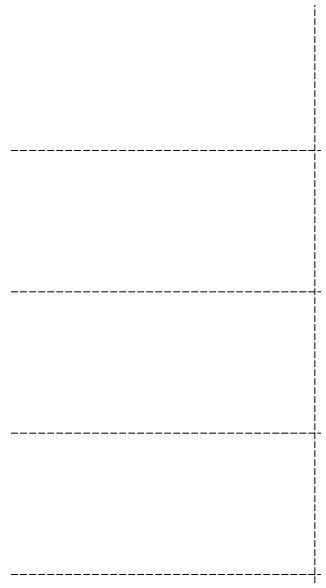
# Model space of a CAD drawing. Header units: millimetres. Extents: x -7075 to 54747, y -13937 to 93540.
# Drawn here: x -7075 to 0, y 38350 to 51550 of the extents above; entities that cross this region are included whole.
import ezdxf

# ---------------------------------------------------------------- set-up
doc = ezdxf.new("R2010")
doc.units = ezdxf.units.MM
doc.linetypes.add('Grid Line', pattern=[4.2, 3, -0.6, 0, -0.6])
doc.layers.add('TRUC', color=225, linetype='Continuous', lineweight=5)

msp = doc.modelspace()

# ---------------------------------------------------------------- linework, layer by layer
at = {"layer": 'TRUC', "linetype": 'Grid Line', "ltscale": 50}
for p, q in [((-0.1, -10536.9), (-0.1, 93540.4)), ((-7075.1, 48300), (51521, 48300)), ((-7075.1, 45000), (51521, 45000)), ((-7075.1, 41700), (51521, 41700)), ((-7075.1, 38400), (51521, 38400))]:
    msp.add_line(p, q, dxfattribs=at)

doc.saveas('drawing.dxf')
